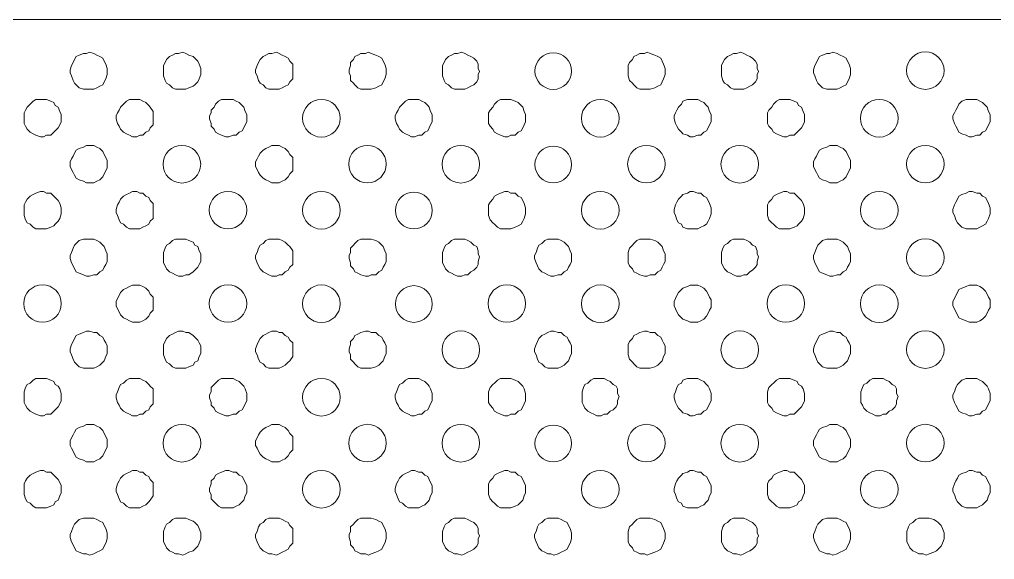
# Model space of a CAD drawing. Header units: inches. Extents: x 0.21 to 4.55, y 0.23 to 3.12.
# Drawn here: x 0.8519 to 1.1665, y 1.1862 to 1.3604 of the extents above; entities that cross this region are included whole.
import ezdxf

# ---------------------------------------------------------------- set-up
doc = ezdxf.new("R2010")
doc.units = ezdxf.units.IN
doc.header["$MEASUREMENT"] = 0
doc.layers.add('PDF_PROYECCION 2', color=7, linetype='Continuous')

msp = doc.modelspace()

# ---------------------------------------------------------------- linework, layer by layer
at = {"layer": 'PDF_PROYECCION 2', "lineweight": 5}
for points in [[(0.53115, 1.36043), (1.7406, 1.36043), (1.7406, 1.05591), (0.53115, 1.05591)], [(0.88019, 1.34367), (0.88019, 1.34463), (0.87972, 1.34607), (0.87924, 1.34702), (0.87876, 1.34798), (0.8778, 1.34846), (0.87684, 1.34894), (0.87588, 1.34942), (0.87445, 1.3499), (0.87349, 1.34942), (0.87253, 1.34942), (0.8711, 1.34894), (0.87014, 1.34846), (0.86966, 1.3475), (0.86918, 1.34655), (0.8687, 1.34559), (0.86822, 1.34415), (0.86822, 1.34319), (0.8687, 1.34224), (0.86918, 1.3408), (0.86966, 1.33984), (0.87014, 1.33936), (0.8711, 1.33841), (0.87253, 1.33793), (0.87349, 1.33793), (0.87445, 1.33793), (0.87588, 1.33793), (0.87684, 1.33841), (0.8778, 1.33888), (0.87876, 1.33936), (0.87924, 1.34032), (0.87972, 1.34128), (0.88019, 1.34271)], [(0.91036, 1.34367), (0.91036, 1.34463), (0.90988, 1.34607), (0.9094, 1.34702), (0.90844, 1.34798), (0.90796, 1.34846), (0.90653, 1.34894), (0.90557, 1.34942), (0.90461, 1.3499), (0.90318, 1.34942), (0.90222, 1.34942), (0.90126, 1.34894), (0.9003, 1.34846), (0.89935, 1.3475), (0.89887, 1.34655), (0.89839, 1.34559), (0.89839, 1.34415), (0.89839, 1.34319), (0.89839, 1.34224), (0.89887, 1.3408), (0.89935, 1.33984), (0.9003, 1.33936), (0.90126, 1.33841), (0.90222, 1.33793), (0.90318, 1.33793), (0.90461, 1.33793), (0.90557, 1.33793), (0.90653, 1.33841), (0.90796, 1.33888), (0.90844, 1.33936), (0.9094, 1.34032), (0.90988, 1.34128), (0.91036, 1.34271)], [(0.94004, 1.34367), (0.94004, 1.34463), (0.94004, 1.34607), (0.93909, 1.34702), (0.93861, 1.34798), (0.93765, 1.34846), (0.93669, 1.34894), (0.93573, 1.34942), (0.93478, 1.3499), (0.93334, 1.34942), (0.93238, 1.34942), (0.93143, 1.34894), (0.93047, 1.34846), (0.92951, 1.3475), (0.92903, 1.34655), (0.92855, 1.34559), (0.92807, 1.34415), (0.92807, 1.34319), (0.92855, 1.34224), (0.92903, 1.3408), (0.92951, 1.33984), (0.93047, 1.33936), (0.93143, 1.33841), (0.93238, 1.33793), (0.93334, 1.33793), (0.93478, 1.33793), (0.93573, 1.33793), (0.93669, 1.33841), (0.93765, 1.33888), (0.93861, 1.33936), (0.93909, 1.34032), (0.94004, 1.34128), (0.94004, 1.34271)], [(0.97021, 1.34367), (0.97021, 1.34463), (0.96973, 1.34607), (0.96925, 1.34702), (0.96877, 1.34798), (0.96781, 1.34846), (0.96686, 1.34894), (0.96542, 1.34942), (0.96446, 1.3499), (0.96351, 1.34942), (0.96207, 1.34942), (0.96111, 1.34894), (0.96015, 1.34846), (0.95967, 1.3475), (0.95872, 1.34655), (0.95872, 1.34559), (0.95824, 1.34415), (0.95824, 1.34319), (0.95872, 1.34224), (0.95872, 1.3408), (0.95967, 1.33984), (0.96015, 1.33936), (0.96111, 1.33841), (0.96207, 1.33793), (0.96351, 1.33793), (0.96446, 1.33793), (0.96542, 1.33793), (0.96686, 1.33841), (0.96781, 1.33888), (0.96877, 1.33936), (0.96925, 1.34032), (0.96973, 1.34128), (0.97021, 1.34271)], [(1.00037, 1.34367), (0.99989, 1.34463), (0.99989, 1.34607), (0.99942, 1.34702), (0.99846, 1.34798), (0.9975, 1.34846), (0.99654, 1.34894), (0.99558, 1.34942), (0.99463, 1.3499), (0.99319, 1.34942), (0.99223, 1.34942), (0.99128, 1.34894), (0.99032, 1.34846), (0.98936, 1.3475), (0.98888, 1.34655), (0.9884, 1.34559), (0.9884, 1.34415), (0.9884, 1.34319), (0.9884, 1.34224), (0.98888, 1.3408), (0.98936, 1.33984), (0.99032, 1.33936), (0.99128, 1.33841), (0.99223, 1.33793), (0.99319, 1.33793), (0.99463, 1.33793), (0.99558, 1.33793), (0.99654, 1.33841), (0.9975, 1.33888), (0.99846, 1.33936), (0.99942, 1.34032), (0.99989, 1.34128), (0.99989, 1.34271)], [(1.06022, 1.34367), (1.06022, 1.34463), (1.05974, 1.34607), (1.05927, 1.34702), (1.05879, 1.34798), (1.05783, 1.34846), (1.05687, 1.34894), (1.05543, 1.34942), (1.05448, 1.3499), (1.05352, 1.34942), (1.05208, 1.34942), (1.05113, 1.34894), (1.05017, 1.34846), (1.04969, 1.3475), (1.04873, 1.34655), (1.04825, 1.34559), (1.04825, 1.34415), (1.04825, 1.34319), (1.04825, 1.34224), (1.04873, 1.3408), (1.04969, 1.33984), (1.05017, 1.33936), (1.05113, 1.33841), (1.05208, 1.33793), (1.05352, 1.33793), (1.05448, 1.33793), (1.05543, 1.33793), (1.05687, 1.33841), (1.05783, 1.33888), (1.05879, 1.33936), (1.05927, 1.34032), (1.05974, 1.34128), (1.06022, 1.34271)], [(1.09039, 1.34367), (1.08991, 1.34463), (1.08991, 1.34607), (1.08943, 1.34702), (1.08847, 1.34798), (1.08751, 1.34846), (1.08656, 1.34894), (1.0856, 1.34942), (1.08464, 1.3499), (1.08321, 1.34942), (1.08225, 1.34942), (1.08129, 1.34894), (1.08033, 1.34846), (1.07937, 1.3475), (1.0789, 1.34655), (1.07842, 1.34559), (1.07842, 1.34415), (1.07842, 1.34319), (1.07842, 1.34224), (1.0789, 1.3408), (1.07937, 1.33984), (1.08033, 1.33936), (1.08129, 1.33841), (1.08225, 1.33793), (1.08321, 1.33793), (1.08464, 1.33793), (1.0856, 1.33793), (1.08656, 1.33841), (1.08751, 1.33888), (1.08847, 1.33936), (1.08943, 1.34032), (1.08991, 1.34128), (1.08991, 1.34271)], [(1.12007, 1.34367), (1.12007, 1.34463), (1.11959, 1.34607), (1.11912, 1.34702), (1.11864, 1.34798), (1.11768, 1.34846), (1.11672, 1.34894), (1.11576, 1.34942), (1.11433, 1.3499), (1.11337, 1.34942), (1.11241, 1.34942), (1.11098, 1.34894), (1.11002, 1.34846), (1.10954, 1.3475), (1.10906, 1.34655), (1.10858, 1.34559), (1.1081, 1.34415), (1.1081, 1.34319), (1.10858, 1.34224), (1.10906, 1.3408), (1.10954, 1.33984), (1.11002, 1.33936), (1.11098, 1.33841), (1.11241, 1.33793), (1.11337, 1.33793), (1.11433, 1.33793), (1.11576, 1.33793), (1.11672, 1.33841), (1.11768, 1.33888), (1.11864, 1.33936), (1.11912, 1.34032), (1.11959, 1.34128), (1.12007, 1.34271)], [(0.86535, 1.32883), (0.86535, 1.32979), (0.86487, 1.33074), (0.86439, 1.33218), (0.86344, 1.33266), (0.86296, 1.33362), (0.862, 1.3341), (0.86056, 1.33458), (0.85961, 1.33458), (0.85865, 1.33458), (0.85721, 1.33458), (0.85625, 1.3341), (0.8553, 1.33314), (0.85434, 1.33218), (0.85386, 1.33122), (0.85338, 1.33027), (0.85338, 1.32931), (0.85338, 1.32835), (0.85338, 1.32691), (0.85386, 1.32596), (0.85434, 1.325), (0.8553, 1.32404), (0.85625, 1.32356), (0.85721, 1.32308), (0.85865, 1.32261), (0.85961, 1.32261), (0.86056, 1.32308), (0.862, 1.32308), (0.86296, 1.32404), (0.86344, 1.32452), (0.86439, 1.32548), (0.86487, 1.32644), (0.86535, 1.32739)], [(0.89504, 1.32883), (0.89504, 1.32979), (0.89504, 1.33074), (0.89408, 1.33218), (0.8936, 1.33266), (0.89264, 1.33362), (0.89169, 1.3341), (0.89073, 1.33458), (0.88977, 1.33458), (0.88833, 1.33458), (0.88738, 1.33458), (0.88642, 1.3341), (0.88546, 1.33314), (0.8845, 1.33218), (0.88402, 1.33122), (0.88355, 1.33027), (0.88307, 1.32931), (0.88307, 1.32835), (0.88355, 1.32691), (0.88402, 1.32596), (0.8845, 1.325), (0.88546, 1.32404), (0.88642, 1.32356), (0.88738, 1.32308), (0.88833, 1.32261), (0.88977, 1.32261), (0.89073, 1.32308), (0.89169, 1.32308), (0.89264, 1.32404), (0.8936, 1.32452), (0.89408, 1.32548), (0.89504, 1.32644), (0.89504, 1.32739)], [(0.9252, 1.32883), (0.9252, 1.32979), (0.92472, 1.33074), (0.92424, 1.33218), (0.92376, 1.33266), (0.92281, 1.33362), (0.92185, 1.3341), (0.92089, 1.33458), (0.91946, 1.33458), (0.9185, 1.33458), (0.91706, 1.33458), (0.9161, 1.3341), (0.91515, 1.33314), (0.91467, 1.33218), (0.91371, 1.33122), (0.91371, 1.33027), (0.91323, 1.32931), (0.91323, 1.32835), (0.91371, 1.32691), (0.91371, 1.32596), (0.91467, 1.325), (0.91515, 1.32404), (0.9161, 1.32356), (0.91706, 1.32308), (0.9185, 1.32261), (0.91946, 1.32261), (0.92089, 1.32308), (0.92185, 1.32308), (0.92281, 1.32404), (0.92376, 1.32452), (0.92424, 1.32548), (0.92472, 1.32644), (0.9252, 1.32739)], [(0.98505, 1.32883), (0.98505, 1.32979), (0.98457, 1.33074), (0.98409, 1.33218), (0.98361, 1.33266), (0.98266, 1.33362), (0.9817, 1.3341), (0.98074, 1.33458), (0.97931, 1.33458), (0.97835, 1.33458), (0.97739, 1.33458), (0.97643, 1.3341), (0.97548, 1.33314), (0.97452, 1.33218), (0.97404, 1.33122), (0.97356, 1.33027), (0.97308, 1.32931), (0.97308, 1.32835), (0.97356, 1.32691), (0.97404, 1.32596), (0.97452, 1.325), (0.97548, 1.32404), (0.97643, 1.32356), (0.97739, 1.32308), (0.97835, 1.32261), (0.97931, 1.32261), (0.98074, 1.32308), (0.9817, 1.32308), (0.98266, 1.32404), (0.98361, 1.32452), (0.98409, 1.32548), (0.98457, 1.32644), (0.98505, 1.32739)], [(1.01522, 1.32883), (1.01522, 1.32979), (1.01474, 1.33074), (1.01426, 1.33218), (1.01378, 1.33266), (1.01282, 1.33362), (1.01186, 1.3341), (1.01043, 1.33458), (1.00947, 1.33458), (1.00851, 1.33458), (1.00708, 1.33458), (1.00612, 1.3341), (1.00516, 1.33314), (1.00468, 1.33218), (1.00372, 1.33122), (1.00325, 1.33027), (1.00325, 1.32931), (1.00325, 1.32835), (1.00325, 1.32691), (1.00372, 1.32596), (1.00468, 1.325), (1.00516, 1.32404), (1.00612, 1.32356), (1.00708, 1.32308), (1.00851, 1.32261), (1.00947, 1.32261), (1.01043, 1.32308), (1.01186, 1.32308), (1.01282, 1.32404), (1.01378, 1.32452), (1.01426, 1.32548), (1.01474, 1.32644), (1.01522, 1.32739)], [(1.07507, 1.32883), (1.07507, 1.32979), (1.07459, 1.33074), (1.07411, 1.33218), (1.07363, 1.33266), (1.07267, 1.33362), (1.07171, 1.3341), (1.07076, 1.33458), (1.06932, 1.33458), (1.06836, 1.33458), (1.0674, 1.33458), (1.06597, 1.3341), (1.06549, 1.33314), (1.06453, 1.33218), (1.06405, 1.33122), (1.06357, 1.33027), (1.0631, 1.32931), (1.0631, 1.32835), (1.06357, 1.32691), (1.06405, 1.32596), (1.06453, 1.325), (1.06549, 1.32404), (1.06597, 1.32356), (1.0674, 1.32308), (1.06836, 1.32261), (1.06932, 1.32261), (1.07076, 1.32308), (1.07171, 1.32308), (1.07267, 1.32404), (1.07363, 1.32452), (1.07411, 1.32548), (1.07459, 1.32644), (1.07507, 1.32739)], [(1.10523, 1.32883), (1.10523, 1.32979), (1.10475, 1.33074), (1.10427, 1.33218), (1.10331, 1.33266), (1.10284, 1.33362), (1.10188, 1.3341), (1.10044, 1.33458), (1.09948, 1.33458), (1.09853, 1.33458), (1.09709, 1.33458), (1.09613, 1.3341), (1.09518, 1.33314), (1.0947, 1.33218), (1.09374, 1.33122), (1.09326, 1.33027), (1.09326, 1.32931), (1.09326, 1.32835), (1.09326, 1.32691), (1.09374, 1.32596), (1.0947, 1.325), (1.09518, 1.32404), (1.09613, 1.32356), (1.09709, 1.32308), (1.09853, 1.32261), (1.09948, 1.32261), (1.10044, 1.32308), (1.10188, 1.32308), (1.10284, 1.32404), (1.10331, 1.32452), (1.10427, 1.32548), (1.10475, 1.32644), (1.10523, 1.32739)], [(1.16508, 1.32883), (1.16508, 1.32979), (1.1646, 1.33074), (1.16412, 1.33218), (1.16364, 1.33266), (1.16269, 1.33362), (1.16173, 1.3341), (1.16077, 1.33458), (1.15933, 1.33458), (1.15838, 1.33458), (1.15742, 1.33458), (1.15598, 1.3341), (1.15503, 1.33314), (1.15455, 1.33218), (1.15407, 1.33122), (1.15359, 1.33027), (1.15311, 1.32931), (1.15311, 1.32835), (1.15359, 1.32691), (1.15407, 1.32596), (1.15455, 1.325), (1.15503, 1.32404), (1.15598, 1.32356), (1.15742, 1.32308), (1.15838, 1.32261), (1.15933, 1.32261), (1.16077, 1.32308), (1.16173, 1.32308), (1.16269, 1.32404), (1.16364, 1.32452), (1.16412, 1.32548), (1.1646, 1.32644), (1.16508, 1.32739)], [(0.88019, 1.31351), (0.88019, 1.31494), (0.87972, 1.3159), (0.87924, 1.31686), (0.87876, 1.31782), (0.8778, 1.31877), (0.87684, 1.31925), (0.87588, 1.31973), (0.87445, 1.31973), (0.87349, 1.31973), (0.87253, 1.31925), (0.8711, 1.31877), (0.87014, 1.3183), (0.86966, 1.31734), (0.86918, 1.31638), (0.8687, 1.31542), (0.86822, 1.31447), (0.86822, 1.31303), (0.8687, 1.31207), (0.86918, 1.31111), (0.86966, 1.31016), (0.87014, 1.3092), (0.8711, 1.30872), (0.87253, 1.30824), (0.87349, 1.30776), (0.87445, 1.30776), (0.87588, 1.30776), (0.87684, 1.30824), (0.8778, 1.30872), (0.87876, 1.30968), (0.87924, 1.31064), (0.87972, 1.31159), (0.88019, 1.31255)], [(0.94004, 1.31351), (0.94004, 1.31494), (0.94004, 1.3159), (0.93909, 1.31686), (0.93861, 1.31782), (0.93765, 1.31877), (0.93669, 1.31925), (0.93573, 1.31973), (0.93478, 1.31973), (0.93334, 1.31973), (0.93238, 1.31925), (0.93143, 1.31877), (0.93047, 1.3183), (0.92951, 1.31734), (0.92903, 1.31638), (0.92855, 1.31542), (0.92807, 1.31447), (0.92807, 1.31303), (0.92855, 1.31207), (0.92903, 1.31111), (0.92951, 1.31016), (0.93047, 1.3092), (0.93143, 1.30872), (0.93238, 1.30824), (0.93334, 1.30776), (0.93478, 1.30776), (0.93573, 1.30776), (0.93669, 1.30824), (0.93765, 1.30872), (0.93861, 1.30968), (0.93909, 1.31064), (0.94004, 1.31159), (0.94004, 1.31255)], [(1.12007, 1.31351), (1.12007, 1.31494), (1.11959, 1.3159), (1.11912, 1.31686), (1.11864, 1.31782), (1.11768, 1.31877), (1.11672, 1.31925), (1.11576, 1.31973), (1.11433, 1.31973), (1.11337, 1.31973), (1.11241, 1.31925), (1.11098, 1.31877), (1.11002, 1.3183), (1.10954, 1.31734), (1.10906, 1.31638), (1.10858, 1.31542), (1.1081, 1.31447), (1.1081, 1.31303), (1.10858, 1.31207), (1.10906, 1.31111), (1.10954, 1.31016), (1.11002, 1.3092), (1.11098, 1.30872), (1.11241, 1.30824), (1.11337, 1.30776), (1.11433, 1.30776), (1.11576, 1.30776), (1.11672, 1.30824), (1.11768, 1.30872), (1.11864, 1.30968), (1.11912, 1.31064), (1.11959, 1.31159), (1.12007, 1.31255)], [(0.86535, 1.29867), (0.86535, 1.29962), (0.86487, 1.30106), (0.86439, 1.30202), (0.86344, 1.30297), (0.86296, 1.30345), (0.862, 1.30441), (0.86056, 1.30441), (0.85961, 1.30489), (0.85865, 1.30489), (0.85721, 1.30441), (0.85625, 1.30393), (0.8553, 1.30345), (0.85434, 1.3025), (0.85386, 1.30154), (0.85338, 1.30058), (0.85338, 1.29914), (0.85338, 1.29819), (0.85338, 1.29723), (0.85386, 1.29579), (0.85434, 1.29483), (0.8553, 1.29436), (0.85625, 1.2934), (0.85721, 1.29292), (0.85865, 1.29292), (0.85961, 1.29292), (0.86056, 1.29292), (0.862, 1.2934), (0.86296, 1.29388), (0.86344, 1.29436), (0.86439, 1.29531), (0.86487, 1.29627), (0.86535, 1.29771)], [(0.89504, 1.29867), (0.89504, 1.29962), (0.89504, 1.30106), (0.89408, 1.30202), (0.8936, 1.30297), (0.89264, 1.30345), (0.89169, 1.30441), (0.89073, 1.30441), (0.88977, 1.30489), (0.88833, 1.30489), (0.88738, 1.30441), (0.88642, 1.30393), (0.88546, 1.30345), (0.8845, 1.3025), (0.88402, 1.30154), (0.88355, 1.30058), (0.88307, 1.29914), (0.88307, 1.29819), (0.88355, 1.29723), (0.88402, 1.29579), (0.8845, 1.29483), (0.88546, 1.29436), (0.88642, 1.2934), (0.88738, 1.29292), (0.88833, 1.29292), (0.88977, 1.29292), (0.89073, 1.29292), (0.89169, 1.2934), (0.89264, 1.29388), (0.8936, 1.29436), (0.89408, 1.29531), (0.89504, 1.29627), (0.89504, 1.29771)], [(1.01522, 1.29867), (1.01522, 1.29962), (1.01474, 1.30106), (1.01426, 1.30202), (1.01378, 1.30297), (1.01282, 1.30345), (1.01186, 1.30441), (1.01043, 1.30441), (1.00947, 1.30489), (1.00851, 1.30489), (1.00708, 1.30441), (1.00612, 1.30393), (1.00516, 1.30345), (1.00468, 1.3025), (1.00372, 1.30154), (1.00325, 1.30058), (1.00325, 1.29914), (1.00325, 1.29819), (1.00325, 1.29723), (1.00372, 1.29579), (1.00468, 1.29483), (1.00516, 1.29436), (1.00612, 1.2934), (1.00708, 1.29292), (1.00851, 1.29292), (1.00947, 1.29292), (1.01043, 1.29292), (1.01186, 1.2934), (1.01282, 1.29388), (1.01378, 1.29436), (1.01426, 1.29531), (1.01474, 1.29627), (1.01522, 1.29771)], [(1.07507, 1.29867), (1.07507, 1.29962), (1.07459, 1.30106), (1.07411, 1.30202), (1.07363, 1.30297), (1.07267, 1.30345), (1.07171, 1.30441), (1.07076, 1.30441), (1.06932, 1.30489), (1.06836, 1.30489), (1.0674, 1.30441), (1.06597, 1.30393), (1.06549, 1.30345), (1.06453, 1.3025), (1.06405, 1.30154), (1.06357, 1.30058), (1.0631, 1.29914), (1.0631, 1.29819), (1.06357, 1.29723), (1.06405, 1.29579), (1.06453, 1.29483), (1.06549, 1.29436), (1.06597, 1.2934), (1.0674, 1.29292), (1.06836, 1.29292), (1.06932, 1.29292), (1.07076, 1.29292), (1.07171, 1.2934), (1.07267, 1.29388), (1.07363, 1.29436), (1.07411, 1.29531), (1.07459, 1.29627), (1.07507, 1.29771)], [(1.10523, 1.29867), (1.10523, 1.29962), (1.10475, 1.30106), (1.10427, 1.30202), (1.10331, 1.30297), (1.10284, 1.30345), (1.10188, 1.30441), (1.10044, 1.30441), (1.09948, 1.30489), (1.09853, 1.30489), (1.09709, 1.30441), (1.09613, 1.30393), (1.09518, 1.30345), (1.0947, 1.3025), (1.09374, 1.30154), (1.09326, 1.30058), (1.09326, 1.29914), (1.09326, 1.29819), (1.09326, 1.29723), (1.09374, 1.29579), (1.0947, 1.29483), (1.09518, 1.29436), (1.09613, 1.2934), (1.09709, 1.29292), (1.09853, 1.29292), (1.09948, 1.29292), (1.10044, 1.29292), (1.10188, 1.2934), (1.10284, 1.29388), (1.10331, 1.29436), (1.10427, 1.29531), (1.10475, 1.29627), (1.10523, 1.29771)], [(1.16508, 1.29867), (1.16508, 1.29962), (1.1646, 1.30106), (1.16412, 1.30202), (1.16364, 1.30297), (1.16269, 1.30345), (1.16173, 1.30441), (1.16077, 1.30441), (1.15933, 1.30489), (1.15838, 1.30489), (1.15742, 1.30441), (1.15598, 1.30393), (1.15503, 1.30345), (1.15455, 1.3025), (1.15407, 1.30154), (1.15359, 1.30058), (1.15311, 1.29914), (1.15311, 1.29819), (1.15359, 1.29723), (1.15407, 1.29579), (1.15455, 1.29483), (1.15503, 1.29436), (1.15598, 1.2934), (1.15742, 1.29292), (1.15838, 1.29292), (1.15933, 1.29292), (1.16077, 1.29292), (1.16173, 1.2934), (1.16269, 1.29388), (1.16364, 1.29436), (1.16412, 1.29531), (1.1646, 1.29627), (1.16508, 1.29771)], [(0.88019, 1.28382), (0.88019, 1.28478), (0.87972, 1.28574), (0.87924, 1.28717), (0.87876, 1.28765), (0.8778, 1.28861), (0.87684, 1.28909), (0.87588, 1.28957), (0.87445, 1.28957), (0.87349, 1.28957), (0.87253, 1.28957), (0.8711, 1.28909), (0.87014, 1.28813), (0.86966, 1.28765), (0.86918, 1.2867), (0.8687, 1.28526), (0.86822, 1.2843), (0.86822, 1.28334), (0.8687, 1.28191), (0.86918, 1.28095), (0.86966, 1.27999), (0.87014, 1.27903), (0.8711, 1.27856), (0.87253, 1.27808), (0.87349, 1.2776), (0.87445, 1.2776), (0.87588, 1.27808), (0.87684, 1.27808), (0.8778, 1.27903), (0.87876, 1.27951), (0.87924, 1.28047), (0.87972, 1.28143), (0.88019, 1.28239)], [(0.91036, 1.28382), (0.91036, 1.28478), (0.90988, 1.28574), (0.9094, 1.28717), (0.90844, 1.28765), (0.90796, 1.28861), (0.90653, 1.28909), (0.90557, 1.28957), (0.90461, 1.28957), (0.90318, 1.28957), (0.90222, 1.28957), (0.90126, 1.28909), (0.9003, 1.28813), (0.89935, 1.28765), (0.89887, 1.2867), (0.89839, 1.28526), (0.89839, 1.2843), (0.89839, 1.28334), (0.89839, 1.28191), (0.89887, 1.28095), (0.89935, 1.27999), (0.9003, 1.27903), (0.90126, 1.27856), (0.90222, 1.27808), (0.90318, 1.2776), (0.90461, 1.2776), (0.90557, 1.27808), (0.90653, 1.27808), (0.90796, 1.27903), (0.90844, 1.27951), (0.9094, 1.28047), (0.90988, 1.28143), (0.91036, 1.28239)], [(0.94004, 1.28382), (0.94004, 1.28478), (0.94004, 1.28574), (0.93909, 1.28717), (0.93861, 1.28765), (0.93765, 1.28861), (0.93669, 1.28909), (0.93573, 1.28957), (0.93478, 1.28957), (0.93334, 1.28957), (0.93238, 1.28957), (0.93143, 1.28909), (0.93047, 1.28813), (0.92951, 1.28765), (0.92903, 1.2867), (0.92855, 1.28526), (0.92807, 1.2843), (0.92807, 1.28334), (0.92855, 1.28191), (0.92903, 1.28095), (0.92951, 1.27999), (0.93047, 1.27903), (0.93143, 1.27856), (0.93238, 1.27808), (0.93334, 1.2776), (0.93478, 1.2776), (0.93573, 1.27808), (0.93669, 1.27808), (0.93765, 1.27903), (0.93861, 1.27951), (0.93909, 1.28047), (0.94004, 1.28143), (0.94004, 1.28239)], [(0.97021, 1.28382), (0.97021, 1.28478), (0.96973, 1.28574), (0.96925, 1.28717), (0.96877, 1.28765), (0.96781, 1.28861), (0.96686, 1.28909), (0.96542, 1.28957), (0.96446, 1.28957), (0.96351, 1.28957), (0.96207, 1.28957), (0.96111, 1.28909), (0.96015, 1.28813), (0.95967, 1.28765), (0.95872, 1.2867), (0.95872, 1.28526), (0.95824, 1.2843), (0.95824, 1.28334), (0.95872, 1.28191), (0.95872, 1.28095), (0.95967, 1.27999), (0.96015, 1.27903), (0.96111, 1.27856), (0.96207, 1.27808), (0.96351, 1.2776), (0.96446, 1.2776), (0.96542, 1.27808), (0.96686, 1.27808), (0.96781, 1.27903), (0.96877, 1.27951), (0.96925, 1.28047), (0.96973, 1.28143), (0.97021, 1.28239)], [(1.00037, 1.28382), (0.99989, 1.28478), (0.99989, 1.28574), (0.99942, 1.28717), (0.99846, 1.28765), (0.9975, 1.28861), (0.99654, 1.28909), (0.99558, 1.28957), (0.99463, 1.28957), (0.99319, 1.28957), (0.99223, 1.28957), (0.99128, 1.28909), (0.99032, 1.28813), (0.98936, 1.28765), (0.98888, 1.2867), (0.9884, 1.28526), (0.9884, 1.2843), (0.9884, 1.28334), (0.9884, 1.28191), (0.98888, 1.28095), (0.98936, 1.27999), (0.99032, 1.27903), (0.99128, 1.27856), (0.99223, 1.27808), (0.99319, 1.2776), (0.99463, 1.2776), (0.99558, 1.27808), (0.99654, 1.27808), (0.9975, 1.27903), (0.99846, 1.27951), (0.99942, 1.28047), (0.99989, 1.28143), (0.99989, 1.28239)], [(1.03006, 1.28382), (1.03006, 1.28478), (1.02958, 1.28574), (1.0291, 1.28717), (1.02862, 1.28765), (1.02766, 1.28861), (1.02671, 1.28909), (1.02575, 1.28957), (1.02431, 1.28957), (1.02336, 1.28957), (1.0224, 1.28957), (1.02144, 1.28909), (1.02048, 1.28813), (1.01952, 1.28765), (1.01905, 1.2867), (1.01857, 1.28526), (1.01809, 1.2843), (1.01809, 1.28334), (1.01857, 1.28191), (1.01905, 1.28095), (1.01952, 1.27999), (1.02048, 1.27903), (1.02144, 1.27856), (1.0224, 1.27808), (1.02336, 1.2776), (1.02431, 1.2776), (1.02575, 1.27808), (1.02671, 1.27808), (1.02766, 1.27903), (1.02862, 1.27951), (1.0291, 1.28047), (1.02958, 1.28143), (1.03006, 1.28239)], [(1.06022, 1.28382), (1.06022, 1.28478), (1.05974, 1.28574), (1.05927, 1.28717), (1.05879, 1.28765), (1.05783, 1.28861), (1.05687, 1.28909), (1.05543, 1.28957), (1.05448, 1.28957), (1.05352, 1.28957), (1.05208, 1.28957), (1.05113, 1.28909), (1.05017, 1.28813), (1.04969, 1.28765), (1.04873, 1.2867), (1.04825, 1.28526), (1.04825, 1.2843), (1.04825, 1.28334), (1.04825, 1.28191), (1.04873, 1.28095), (1.04969, 1.27999), (1.05017, 1.27903), (1.05113, 1.27856), (1.05208, 1.27808), (1.05352, 1.2776), (1.05448, 1.2776), (1.05543, 1.27808), (1.05687, 1.27808), (1.05783, 1.27903), (1.05879, 1.27951), (1.05927, 1.28047), (1.05974, 1.28143), (1.06022, 1.28239)], [(1.09039, 1.28382), (1.08991, 1.28478), (1.08991, 1.28574), (1.08943, 1.28717), (1.08847, 1.28765), (1.08751, 1.28861), (1.08656, 1.28909), (1.0856, 1.28957), (1.08464, 1.28957), (1.08321, 1.28957), (1.08225, 1.28957), (1.08129, 1.28909), (1.08033, 1.28813), (1.07937, 1.28765), (1.0789, 1.2867), (1.07842, 1.28526), (1.07842, 1.2843), (1.07842, 1.28334), (1.07842, 1.28191), (1.0789, 1.28095), (1.07937, 1.27999), (1.08033, 1.27903), (1.08129, 1.27856), (1.08225, 1.27808), (1.08321, 1.2776), (1.08464, 1.2776), (1.0856, 1.27808), (1.08656, 1.27808), (1.08751, 1.27903), (1.08847, 1.27951), (1.08943, 1.28047), (1.08991, 1.28143), (1.08991, 1.28239)], [(1.12007, 1.28382), (1.12007, 1.28478), (1.11959, 1.28574), (1.11912, 1.28717), (1.11864, 1.28765), (1.11768, 1.28861), (1.11672, 1.28909), (1.11576, 1.28957), (1.11433, 1.28957), (1.11337, 1.28957), (1.11241, 1.28957), (1.11098, 1.28909), (1.11002, 1.28813), (1.10954, 1.28765), (1.10906, 1.2867), (1.10858, 1.28526), (1.1081, 1.2843), (1.1081, 1.28334), (1.10858, 1.28191), (1.10906, 1.28095), (1.10954, 1.27999), (1.11002, 1.27903), (1.11098, 1.27856), (1.11241, 1.27808), (1.11337, 1.2776), (1.11433, 1.2776), (1.11576, 1.27808), (1.11672, 1.27808), (1.11768, 1.27903), (1.11864, 1.27951), (1.11912, 1.28047), (1.11959, 1.28143), (1.12007, 1.28239)], [(0.89504, 1.2685), (0.89504, 1.26994), (0.89504, 1.27089), (0.89408, 1.27185), (0.8936, 1.27281), (0.89264, 1.27377), (0.89169, 1.27425), (0.89073, 1.27473), (0.88977, 1.27473), (0.88833, 1.27473), (0.88738, 1.27425), (0.88642, 1.27377), (0.88546, 1.27329), (0.8845, 1.27233), (0.88402, 1.27137), (0.88355, 1.27042), (0.88307, 1.26946), (0.88307, 1.26802), (0.88355, 1.26706), (0.88402, 1.26611), (0.8845, 1.26515), (0.88546, 1.26419), (0.88642, 1.26371), (0.88738, 1.26323), (0.88833, 1.26276), (0.88977, 1.26276), (0.89073, 1.26276), (0.89169, 1.26323), (0.89264, 1.26371), (0.8936, 1.26467), (0.89408, 1.26563), (0.89504, 1.26659), (0.89504, 1.26754)], [(1.07507, 1.2685), (1.07507, 1.26994), (1.07459, 1.27089), (1.07411, 1.27185), (1.07363, 1.27281), (1.07267, 1.27377), (1.07171, 1.27425), (1.07076, 1.27473), (1.06932, 1.27473), (1.06836, 1.27473), (1.0674, 1.27425), (1.06597, 1.27377), (1.06549, 1.27329), (1.06453, 1.27233), (1.06405, 1.27137), (1.06357, 1.27042), (1.0631, 1.26946), (1.0631, 1.26802), (1.06357, 1.26706), (1.06405, 1.26611), (1.06453, 1.26515), (1.06549, 1.26419), (1.06597, 1.26371), (1.0674, 1.26323), (1.06836, 1.26276), (1.06932, 1.26276), (1.07076, 1.26276), (1.07171, 1.26323), (1.07267, 1.26371), (1.07363, 1.26467), (1.07411, 1.26563), (1.07459, 1.26659), (1.07507, 1.26754)], [(1.16508, 1.2685), (1.16508, 1.26994), (1.1646, 1.27089), (1.16412, 1.27185), (1.16364, 1.27281), (1.16269, 1.27377), (1.16173, 1.27425), (1.16077, 1.27473), (1.15933, 1.27473), (1.15838, 1.27473), (1.15742, 1.27425), (1.15598, 1.27377), (1.15503, 1.27329), (1.15455, 1.27233), (1.15407, 1.27137), (1.15359, 1.27042), (1.15311, 1.26946), (1.15311, 1.26802), (1.15359, 1.26706), (1.15407, 1.26611), (1.15455, 1.26515), (1.15503, 1.26419), (1.15598, 1.26371), (1.15742, 1.26323), (1.15838, 1.26276), (1.15933, 1.26276), (1.16077, 1.26276), (1.16173, 1.26323), (1.16269, 1.26371), (1.16364, 1.26467), (1.16412, 1.26563), (1.1646, 1.26659), (1.16508, 1.26754)], [(0.88019, 1.25366), (0.88019, 1.25509), (0.87972, 1.25605), (0.87924, 1.25701), (0.87876, 1.25797), (0.8778, 1.25845), (0.87684, 1.2594), (0.87588, 1.2594), (0.87445, 1.25988), (0.87349, 1.25988), (0.87253, 1.2594), (0.8711, 1.25892), (0.87014, 1.25845), (0.86966, 1.25749), (0.86918, 1.25653), (0.8687, 1.25557), (0.86822, 1.25414), (0.86822, 1.25318), (0.8687, 1.25222), (0.86918, 1.25079), (0.86966, 1.24983), (0.87014, 1.24935), (0.8711, 1.24839), (0.87253, 1.24791), (0.87349, 1.24791), (0.87445, 1.24791), (0.87588, 1.24791), (0.87684, 1.24839), (0.8778, 1.24887), (0.87876, 1.24983), (0.87924, 1.25031), (0.87972, 1.25174), (0.88019, 1.2527)], [(0.91036, 1.25366), (0.91036, 1.25509), (0.90988, 1.25605), (0.9094, 1.25701), (0.90844, 1.25797), (0.90796, 1.25845), (0.90653, 1.2594), (0.90557, 1.2594), (0.90461, 1.25988), (0.90318, 1.25988), (0.90222, 1.2594), (0.90126, 1.25892), (0.9003, 1.25845), (0.89935, 1.25749), (0.89887, 1.25653), (0.89839, 1.25557), (0.89839, 1.25414), (0.89839, 1.25318), (0.89839, 1.25222), (0.89887, 1.25079), (0.89935, 1.24983), (0.9003, 1.24935), (0.90126, 1.24839), (0.90222, 1.24791), (0.90318, 1.24791), (0.90461, 1.24791), (0.90557, 1.24791), (0.90653, 1.24839), (0.90796, 1.24887), (0.90844, 1.24983), (0.9094, 1.25031), (0.90988, 1.25174), (0.91036, 1.2527)], [(0.94004, 1.25366), (0.94004, 1.25509), (0.94004, 1.25605), (0.93909, 1.25701), (0.93861, 1.25797), (0.93765, 1.25845), (0.93669, 1.2594), (0.93573, 1.2594), (0.93478, 1.25988), (0.93334, 1.25988), (0.93238, 1.2594), (0.93143, 1.25892), (0.93047, 1.25845), (0.92951, 1.25749), (0.92903, 1.25653), (0.92855, 1.25557), (0.92807, 1.25414), (0.92807, 1.25318), (0.92855, 1.25222), (0.92903, 1.25079), (0.92951, 1.24983), (0.93047, 1.24935), (0.93143, 1.24839), (0.93238, 1.24791), (0.93334, 1.24791), (0.93478, 1.24791), (0.93573, 1.24791), (0.93669, 1.24839), (0.93765, 1.24887), (0.93861, 1.24983), (0.93909, 1.25031), (0.94004, 1.25174), (0.94004, 1.2527)], [(0.97021, 1.25366), (0.97021, 1.25509), (0.96973, 1.25605), (0.96925, 1.25701), (0.96877, 1.25797), (0.96781, 1.25845), (0.96686, 1.2594), (0.96542, 1.2594), (0.96446, 1.25988), (0.96351, 1.25988), (0.96207, 1.2594), (0.96111, 1.25892), (0.96015, 1.25845), (0.95967, 1.25749), (0.95872, 1.25653), (0.95872, 1.25557), (0.95824, 1.25414), (0.95824, 1.25318), (0.95872, 1.25222), (0.95872, 1.25079), (0.95967, 1.24983), (0.96015, 1.24935), (0.96111, 1.24839), (0.96207, 1.24791), (0.96351, 1.24791), (0.96446, 1.24791), (0.96542, 1.24791), (0.96686, 1.24839), (0.96781, 1.24887), (0.96877, 1.24983), (0.96925, 1.25031), (0.96973, 1.25174), (0.97021, 1.2527)], [(1.03006, 1.25366), (1.03006, 1.25509), (1.02958, 1.25605), (1.0291, 1.25701), (1.02862, 1.25797), (1.02766, 1.25845), (1.02671, 1.2594), (1.02575, 1.2594), (1.02431, 1.25988), (1.02336, 1.25988), (1.0224, 1.2594), (1.02144, 1.25892), (1.02048, 1.25845), (1.01952, 1.25749), (1.01905, 1.25653), (1.01857, 1.25557), (1.01809, 1.25414), (1.01809, 1.25318), (1.01857, 1.25222), (1.01905, 1.25079), (1.01952, 1.24983), (1.02048, 1.24935), (1.02144, 1.24839), (1.0224, 1.24791), (1.02336, 1.24791), (1.02431, 1.24791), (1.02575, 1.24791), (1.02671, 1.24839), (1.02766, 1.24887), (1.02862, 1.24983), (1.0291, 1.25031), (1.02958, 1.25174), (1.03006, 1.2527)], [(1.06022, 1.25366), (1.06022, 1.25509), (1.05974, 1.25605), (1.05927, 1.25701), (1.05879, 1.25797), (1.05783, 1.25845), (1.05687, 1.2594), (1.05543, 1.2594), (1.05448, 1.25988), (1.05352, 1.25988), (1.05208, 1.2594), (1.05113, 1.25892), (1.05017, 1.25845), (1.04969, 1.25749), (1.04873, 1.25653), (1.04825, 1.25557), (1.04825, 1.25414), (1.04825, 1.25318), (1.04825, 1.25222), (1.04873, 1.25079), (1.04969, 1.24983), (1.05017, 1.24935), (1.05113, 1.24839), (1.05208, 1.24791), (1.05352, 1.24791), (1.05448, 1.24791), (1.05543, 1.24791), (1.05687, 1.24839), (1.05783, 1.24887), (1.05879, 1.24983), (1.05927, 1.25031), (1.05974, 1.25174), (1.06022, 1.2527)], [(1.12007, 1.25366), (1.12007, 1.25509), (1.11959, 1.25605), (1.11912, 1.25701), (1.11864, 1.25797), (1.11768, 1.25845), (1.11672, 1.2594), (1.11576, 1.2594), (1.11433, 1.25988), (1.11337, 1.25988), (1.11241, 1.2594), (1.11098, 1.25892), (1.11002, 1.25845), (1.10954, 1.25749), (1.10906, 1.25653), (1.10858, 1.25557), (1.1081, 1.25414), (1.1081, 1.25318), (1.10858, 1.25222), (1.10906, 1.25079), (1.10954, 1.24983), (1.11002, 1.24935), (1.11098, 1.24839), (1.11241, 1.24791), (1.11337, 1.24791), (1.11433, 1.24791), (1.11576, 1.24791), (1.11672, 1.24839), (1.11768, 1.24887), (1.11864, 1.24983), (1.11912, 1.25031), (1.11959, 1.25174), (1.12007, 1.2527)], [(0.86535, 1.23882), (0.86535, 1.23977), (0.86487, 1.24121), (0.86439, 1.24217), (0.86344, 1.24265), (0.86296, 1.2436), (0.862, 1.24408), (0.86056, 1.24456), (0.85961, 1.24456), (0.85865, 1.24456), (0.85721, 1.24456), (0.85625, 1.24408), (0.8553, 1.24312), (0.85434, 1.24265), (0.85386, 1.24169), (0.85338, 1.24025), (0.85338, 1.23929), (0.85338, 1.23834), (0.85338, 1.2369), (0.85386, 1.23594), (0.85434, 1.23498), (0.8553, 1.23403), (0.85625, 1.23355), (0.85721, 1.23307), (0.85865, 1.23259), (0.85961, 1.23259), (0.86056, 1.23307), (0.862, 1.23307), (0.86296, 1.23403), (0.86344, 1.23451), (0.86439, 1.23546), (0.86487, 1.23642), (0.86535, 1.23738)], [(0.89504, 1.23882), (0.89504, 1.23977), (0.89504, 1.24121), (0.89408, 1.24217), (0.8936, 1.24265), (0.89264, 1.2436), (0.89169, 1.24408), (0.89073, 1.24456), (0.88977, 1.24456), (0.88833, 1.24456), (0.88738, 1.24456), (0.88642, 1.24408), (0.88546, 1.24312), (0.8845, 1.24265), (0.88402, 1.24169), (0.88355, 1.24025), (0.88307, 1.23929), (0.88307, 1.23834), (0.88355, 1.2369), (0.88402, 1.23594), (0.8845, 1.23498), (0.88546, 1.23403), (0.88642, 1.23355), (0.88738, 1.23307), (0.88833, 1.23259), (0.88977, 1.23259), (0.89073, 1.23307), (0.89169, 1.23307), (0.89264, 1.23403), (0.8936, 1.23451), (0.89408, 1.23546), (0.89504, 1.23642), (0.89504, 1.23738)], [(0.9252, 1.23882), (0.9252, 1.23977), (0.92472, 1.24121), (0.92424, 1.24217), (0.92376, 1.24265), (0.92281, 1.2436), (0.92185, 1.24408), (0.92089, 1.24456), (0.91946, 1.24456), (0.9185, 1.24456), (0.91706, 1.24456), (0.9161, 1.24408), (0.91515, 1.24312), (0.91467, 1.24265), (0.91371, 1.24169), (0.91371, 1.24025), (0.91323, 1.23929), (0.91323, 1.23834), (0.91371, 1.2369), (0.91371, 1.23594), (0.91467, 1.23498), (0.91515, 1.23403), (0.9161, 1.23355), (0.91706, 1.23307), (0.9185, 1.23259), (0.91946, 1.23259), (0.92089, 1.23307), (0.92185, 1.23307), (0.92281, 1.23403), (0.92376, 1.23451), (0.92424, 1.23546), (0.92472, 1.23642), (0.9252, 1.23738)], [(0.98505, 1.23882), (0.98505, 1.23977), (0.98457, 1.24121), (0.98409, 1.24217), (0.98361, 1.24265), (0.98266, 1.2436), (0.9817, 1.24408), (0.98074, 1.24456), (0.97931, 1.24456), (0.97835, 1.24456), (0.97739, 1.24456), (0.97643, 1.24408), (0.97548, 1.24312), (0.97452, 1.24265), (0.97404, 1.24169), (0.97356, 1.24025), (0.97308, 1.23929), (0.97308, 1.23834), (0.97356, 1.2369), (0.97404, 1.23594), (0.97452, 1.23498), (0.97548, 1.23403), (0.97643, 1.23355), (0.97739, 1.23307), (0.97835, 1.23259), (0.97931, 1.23259), (0.98074, 1.23307), (0.9817, 1.23307), (0.98266, 1.23403), (0.98361, 1.23451), (0.98409, 1.23546), (0.98457, 1.23642), (0.98505, 1.23738)], [(1.01522, 1.23882), (1.01522, 1.23977), (1.01474, 1.24121), (1.01426, 1.24217), (1.01378, 1.24265), (1.01282, 1.2436), (1.01186, 1.24408), (1.01043, 1.24456), (1.00947, 1.24456), (1.00851, 1.24456), (1.00708, 1.24456), (1.00612, 1.24408), (1.00516, 1.24312), (1.00468, 1.24265), (1.00372, 1.24169), (1.00325, 1.24025), (1.00325, 1.23929), (1.00325, 1.23834), (1.00325, 1.2369), (1.00372, 1.23594), (1.00468, 1.23498), (1.00516, 1.23403), (1.00612, 1.23355), (1.00708, 1.23307), (1.00851, 1.23259), (1.00947, 1.23259), (1.01043, 1.23307), (1.01186, 1.23307), (1.01282, 1.23403), (1.01378, 1.23451), (1.01426, 1.23546), (1.01474, 1.23642), (1.01522, 1.23738)], [(1.04538, 1.23882), (1.0449, 1.23977), (1.0449, 1.24121), (1.04442, 1.24217), (1.04346, 1.24265), (1.04251, 1.2436), (1.04155, 1.24408), (1.04059, 1.24456), (1.03963, 1.24456), (1.0382, 1.24456), (1.03724, 1.24456), (1.03628, 1.24408), (1.03533, 1.24312), (1.03437, 1.24265), (1.03389, 1.24169), (1.03341, 1.24025), (1.03341, 1.23929), (1.03341, 1.23834), (1.03341, 1.2369), (1.03389, 1.23594), (1.03437, 1.23498), (1.03533, 1.23403), (1.03628, 1.23355), (1.03724, 1.23307), (1.0382, 1.23259), (1.03963, 1.23259), (1.04059, 1.23307), (1.04155, 1.23307), (1.04251, 1.23403), (1.04346, 1.23451), (1.04442, 1.23546), (1.0449, 1.23642), (1.0449, 1.23738)], [(1.07507, 1.23882), (1.07507, 1.23977), (1.07459, 1.24121), (1.07411, 1.24217), (1.07363, 1.24265), (1.07267, 1.2436), (1.07171, 1.24408), (1.07076, 1.24456), (1.06932, 1.24456), (1.06836, 1.24456), (1.0674, 1.24456), (1.06597, 1.24408), (1.06549, 1.24312), (1.06453, 1.24265), (1.06405, 1.24169), (1.06357, 1.24025), (1.0631, 1.23929), (1.0631, 1.23834), (1.06357, 1.2369), (1.06405, 1.23594), (1.06453, 1.23498), (1.06549, 1.23403), (1.06597, 1.23355), (1.0674, 1.23307), (1.06836, 1.23259), (1.06932, 1.23259), (1.07076, 1.23307), (1.07171, 1.23307), (1.07267, 1.23403), (1.07363, 1.23451), (1.07411, 1.23546), (1.07459, 1.23642), (1.07507, 1.23738)], [(1.10523, 1.23882), (1.10523, 1.23977), (1.10475, 1.24121), (1.10427, 1.24217), (1.10331, 1.24265), (1.10284, 1.2436), (1.10188, 1.24408), (1.10044, 1.24456), (1.09948, 1.24456), (1.09853, 1.24456), (1.09709, 1.24456), (1.09613, 1.24408), (1.09518, 1.24312), (1.0947, 1.24265), (1.09374, 1.24169), (1.09326, 1.24025), (1.09326, 1.23929), (1.09326, 1.23834), (1.09326, 1.2369), (1.09374, 1.23594), (1.0947, 1.23498), (1.09518, 1.23403), (1.09613, 1.23355), (1.09709, 1.23307), (1.09853, 1.23259), (1.09948, 1.23259), (1.10044, 1.23307), (1.10188, 1.23307), (1.10284, 1.23403), (1.10331, 1.23451), (1.10427, 1.23546), (1.10475, 1.23642), (1.10523, 1.23738)], [(1.13539, 1.23882), (1.13492, 1.23977), (1.13492, 1.24121), (1.13444, 1.24217), (1.13348, 1.24265), (1.13252, 1.2436), (1.13156, 1.24408), (1.13061, 1.24456), (1.12965, 1.24456), (1.12821, 1.24456), (1.12725, 1.24456), (1.1263, 1.24408), (1.12534, 1.24312), (1.12438, 1.24265), (1.1239, 1.24169), (1.12342, 1.24025), (1.12342, 1.23929), (1.12342, 1.23834), (1.12342, 1.2369), (1.1239, 1.23594), (1.12438, 1.23498), (1.12534, 1.23403), (1.1263, 1.23355), (1.12725, 1.23307), (1.12821, 1.23259), (1.12965, 1.23259), (1.13061, 1.23307), (1.13156, 1.23307), (1.13252, 1.23403), (1.13348, 1.23451), (1.13444, 1.23546), (1.13492, 1.23642), (1.13492, 1.23738)], [(1.16508, 1.23882), (1.16508, 1.23977), (1.1646, 1.24121), (1.16412, 1.24217), (1.16364, 1.24265), (1.16269, 1.2436), (1.16173, 1.24408), (1.16077, 1.24456), (1.15933, 1.24456), (1.15838, 1.24456), (1.15742, 1.24456), (1.15598, 1.24408), (1.15503, 1.24312), (1.15455, 1.24265), (1.15407, 1.24169), (1.15359, 1.24025), (1.15311, 1.23929), (1.15311, 1.23834), (1.15359, 1.2369), (1.15407, 1.23594), (1.15455, 1.23498), (1.15503, 1.23403), (1.15598, 1.23355), (1.15742, 1.23307), (1.15838, 1.23259), (1.15933, 1.23259), (1.16077, 1.23307), (1.16173, 1.23307), (1.16269, 1.23403), (1.16364, 1.23451), (1.16412, 1.23546), (1.1646, 1.23642), (1.16508, 1.23738)], [(0.88019, 1.22397), (0.88019, 1.22493), (0.87972, 1.22589), (0.87924, 1.22685), (0.87876, 1.2278), (0.8778, 1.22876), (0.87684, 1.22924), (0.87588, 1.22972), (0.87445, 1.22972), (0.87349, 1.22972), (0.87253, 1.22924), (0.8711, 1.22876), (0.87014, 1.22828), (0.86966, 1.22732), (0.86918, 1.22637), (0.8687, 1.22541), (0.86822, 1.22445), (0.86822, 1.22301), (0.8687, 1.22206), (0.86918, 1.2211), (0.86966, 1.22014), (0.87014, 1.21918), (0.8711, 1.21871), (0.87253, 1.21823), (0.87349, 1.21775), (0.87445, 1.21775), (0.87588, 1.21775), (0.87684, 1.21823), (0.8778, 1.21871), (0.87876, 1.21966), (0.87924, 1.22062), (0.87972, 1.22158), (0.88019, 1.22254)], [(0.94004, 1.22397), (0.94004, 1.22493), (0.94004, 1.22589), (0.93909, 1.22685), (0.93861, 1.2278), (0.93765, 1.22876), (0.93669, 1.22924), (0.93573, 1.22972), (0.93478, 1.22972), (0.93334, 1.22972), (0.93238, 1.22924), (0.93143, 1.22876), (0.93047, 1.22828), (0.92951, 1.22732), (0.92903, 1.22637), (0.92855, 1.22541), (0.92807, 1.22445), (0.92807, 1.22301), (0.92855, 1.22206), (0.92903, 1.2211), (0.92951, 1.22014), (0.93047, 1.21918), (0.93143, 1.21871), (0.93238, 1.21823), (0.93334, 1.21775), (0.93478, 1.21775), (0.93573, 1.21775), (0.93669, 1.21823), (0.93765, 1.21871), (0.93861, 1.21966), (0.93909, 1.22062), (0.94004, 1.22158), (0.94004, 1.22254)], [(1.12007, 1.22397), (1.12007, 1.22493), (1.11959, 1.22589), (1.11912, 1.22685), (1.11864, 1.2278), (1.11768, 1.22876), (1.11672, 1.22924), (1.11576, 1.22972), (1.11433, 1.22972), (1.11337, 1.22972), (1.11241, 1.22924), (1.11098, 1.22876), (1.11002, 1.22828), (1.10954, 1.22732), (1.10906, 1.22637), (1.10858, 1.22541), (1.1081, 1.22445), (1.1081, 1.22301), (1.10858, 1.22206), (1.10906, 1.2211), (1.10954, 1.22014), (1.11002, 1.21918), (1.11098, 1.21871), (1.11241, 1.21823), (1.11337, 1.21775), (1.11433, 1.21775), (1.11576, 1.21775), (1.11672, 1.21823), (1.11768, 1.21871), (1.11864, 1.21966), (1.11912, 1.22062), (1.11959, 1.22158), (1.12007, 1.22254)], [(0.86535, 1.20865), (0.86535, 1.21009), (0.86487, 1.21104), (0.86439, 1.212), (0.86344, 1.21296), (0.86296, 1.21344), (0.862, 1.2144), (0.86056, 1.2144), (0.85961, 1.21488), (0.85865, 1.21488), (0.85721, 1.2144), (0.85625, 1.21392), (0.8553, 1.21344), (0.85434, 1.21248), (0.85386, 1.21152), (0.85338, 1.21057), (0.85338, 1.20913), (0.85338, 1.20817), (0.85338, 1.20721), (0.85386, 1.20578), (0.85434, 1.20482), (0.8553, 1.20434), (0.85625, 1.20338), (0.85721, 1.20291), (0.85865, 1.20291), (0.85961, 1.20291), (0.86056, 1.20291), (0.862, 1.20338), (0.86296, 1.20386), (0.86344, 1.20482), (0.86439, 1.2053), (0.86487, 1.20674), (0.86535, 1.20769)], [(0.89504, 1.20865), (0.89504, 1.21009), (0.89504, 1.21104), (0.89408, 1.212), (0.8936, 1.21296), (0.89264, 1.21344), (0.89169, 1.2144), (0.89073, 1.2144), (0.88977, 1.21488), (0.88833, 1.21488), (0.88738, 1.2144), (0.88642, 1.21392), (0.88546, 1.21344), (0.8845, 1.21248), (0.88402, 1.21152), (0.88355, 1.21057), (0.88307, 1.20913), (0.88307, 1.20817), (0.88355, 1.20721), (0.88402, 1.20578), (0.8845, 1.20482), (0.88546, 1.20434), (0.88642, 1.20338), (0.88738, 1.20291), (0.88833, 1.20291), (0.88977, 1.20291), (0.89073, 1.20291), (0.89169, 1.20338), (0.89264, 1.20386), (0.8936, 1.20482), (0.89408, 1.2053), (0.89504, 1.20674), (0.89504, 1.20769)], [(0.9252, 1.20865), (0.9252, 1.21009), (0.92472, 1.21104), (0.92424, 1.212), (0.92376, 1.21296), (0.92281, 1.21344), (0.92185, 1.2144), (0.92089, 1.2144), (0.91946, 1.21488), (0.9185, 1.21488), (0.91706, 1.2144), (0.9161, 1.21392), (0.91515, 1.21344), (0.91467, 1.21248), (0.91371, 1.21152), (0.91371, 1.21057), (0.91323, 1.20913), (0.91323, 1.20817), (0.91371, 1.20721), (0.91371, 1.20578), (0.91467, 1.20482), (0.91515, 1.20434), (0.9161, 1.20338), (0.91706, 1.20291), (0.9185, 1.20291), (0.91946, 1.20291), (0.92089, 1.20291), (0.92185, 1.20338), (0.92281, 1.20386), (0.92376, 1.20482), (0.92424, 1.2053), (0.92472, 1.20674), (0.9252, 1.20769)], [(0.98505, 1.20865), (0.98505, 1.21009), (0.98457, 1.21104), (0.98409, 1.212), (0.98361, 1.21296), (0.98266, 1.21344), (0.9817, 1.2144), (0.98074, 1.2144), (0.97931, 1.21488), (0.97835, 1.21488), (0.97739, 1.2144), (0.97643, 1.21392), (0.97548, 1.21344), (0.97452, 1.21248), (0.97404, 1.21152), (0.97356, 1.21057), (0.97308, 1.20913), (0.97308, 1.20817), (0.97356, 1.20721), (0.97404, 1.20578), (0.97452, 1.20482), (0.97548, 1.20434), (0.97643, 1.20338), (0.97739, 1.20291), (0.97835, 1.20291), (0.97931, 1.20291), (0.98074, 1.20291), (0.9817, 1.20338), (0.98266, 1.20386), (0.98361, 1.20482), (0.98409, 1.2053), (0.98457, 1.20674), (0.98505, 1.20769)], [(1.01522, 1.20865), (1.01522, 1.21009), (1.01474, 1.21104), (1.01426, 1.212), (1.01378, 1.21296), (1.01282, 1.21344), (1.01186, 1.2144), (1.01043, 1.2144), (1.00947, 1.21488), (1.00851, 1.21488), (1.00708, 1.2144), (1.00612, 1.21392), (1.00516, 1.21344), (1.00468, 1.21248), (1.00372, 1.21152), (1.00325, 1.21057), (1.00325, 1.20913), (1.00325, 1.20817), (1.00325, 1.20721), (1.00372, 1.20578), (1.00468, 1.20482), (1.00516, 1.20434), (1.00612, 1.20338), (1.00708, 1.20291), (1.00851, 1.20291), (1.00947, 1.20291), (1.01043, 1.20291), (1.01186, 1.20338), (1.01282, 1.20386), (1.01378, 1.20482), (1.01426, 1.2053), (1.01474, 1.20674), (1.01522, 1.20769)], [(1.07507, 1.20865), (1.07507, 1.21009), (1.07459, 1.21104), (1.07411, 1.212), (1.07363, 1.21296), (1.07267, 1.21344), (1.07171, 1.2144), (1.07076, 1.2144), (1.06932, 1.21488), (1.06836, 1.21488), (1.0674, 1.2144), (1.06597, 1.21392), (1.06549, 1.21344), (1.06453, 1.21248), (1.06405, 1.21152), (1.06357, 1.21057), (1.0631, 1.20913), (1.0631, 1.20817), (1.06357, 1.20721), (1.06405, 1.20578), (1.06453, 1.20482), (1.06549, 1.20434), (1.06597, 1.20338), (1.0674, 1.20291), (1.06836, 1.20291), (1.06932, 1.20291), (1.07076, 1.20291), (1.07171, 1.20338), (1.07267, 1.20386), (1.07363, 1.20482), (1.07411, 1.2053), (1.07459, 1.20674), (1.07507, 1.20769)], [(1.10523, 1.20865), (1.10523, 1.21009), (1.10475, 1.21104), (1.10427, 1.212), (1.10331, 1.21296), (1.10284, 1.21344), (1.10188, 1.2144), (1.10044, 1.2144), (1.09948, 1.21488), (1.09853, 1.21488), (1.09709, 1.2144), (1.09613, 1.21392), (1.09518, 1.21344), (1.0947, 1.21248), (1.09374, 1.21152), (1.09326, 1.21057), (1.09326, 1.20913), (1.09326, 1.20817), (1.09326, 1.20721), (1.09374, 1.20578), (1.0947, 1.20482), (1.09518, 1.20434), (1.09613, 1.20338), (1.09709, 1.20291), (1.09853, 1.20291), (1.09948, 1.20291), (1.10044, 1.20291), (1.10188, 1.20338), (1.10284, 1.20386), (1.10331, 1.20482), (1.10427, 1.2053), (1.10475, 1.20674), (1.10523, 1.20769)], [(1.16508, 1.20865), (1.16508, 1.21009), (1.1646, 1.21104), (1.16412, 1.212), (1.16364, 1.21296), (1.16269, 1.21344), (1.16173, 1.2144), (1.16077, 1.2144), (1.15933, 1.21488), (1.15838, 1.21488), (1.15742, 1.2144), (1.15598, 1.21392), (1.15503, 1.21344), (1.15455, 1.21248), (1.15407, 1.21152), (1.15359, 1.21057), (1.15311, 1.20913), (1.15311, 1.20817), (1.15359, 1.20721), (1.15407, 1.20578), (1.15455, 1.20482), (1.15503, 1.20434), (1.15598, 1.20338), (1.15742, 1.20291), (1.15838, 1.20291), (1.15933, 1.20291), (1.16077, 1.20291), (1.16173, 1.20338), (1.16269, 1.20386), (1.16364, 1.20482), (1.16412, 1.2053), (1.1646, 1.20674), (1.16508, 1.20769)], [(0.88019, 1.19381), (0.88019, 1.19477), (0.87972, 1.1962), (0.87924, 1.19716), (0.87876, 1.19812), (0.8778, 1.1986), (0.87684, 1.19907), (0.87588, 1.19955), (0.87445, 1.19955), (0.87349, 1.19955), (0.87253, 1.19955), (0.8711, 1.19907), (0.87014, 1.19812), (0.86966, 1.19764), (0.86918, 1.19668), (0.8687, 1.19524), (0.86822, 1.19429), (0.86822, 1.19333), (0.8687, 1.19189), (0.86918, 1.19094), (0.86966, 1.18998), (0.87014, 1.18902), (0.8711, 1.18854), (0.87253, 1.18806), (0.87349, 1.18806), (0.87445, 1.18758), (0.87588, 1.18806), (0.87684, 1.18854), (0.8778, 1.18902), (0.87876, 1.1895), (0.87924, 1.19046), (0.87972, 1.19141), (0.88019, 1.19285)], [(0.91036, 1.19381), (0.91036, 1.19477), (0.90988, 1.1962), (0.9094, 1.19716), (0.90844, 1.19812), (0.90796, 1.1986), (0.90653, 1.19907), (0.90557, 1.19955), (0.90461, 1.19955), (0.90318, 1.19955), (0.90222, 1.19955), (0.90126, 1.19907), (0.9003, 1.19812), (0.89935, 1.19764), (0.89887, 1.19668), (0.89839, 1.19524), (0.89839, 1.19429), (0.89839, 1.19333), (0.89839, 1.19189), (0.89887, 1.19094), (0.89935, 1.18998), (0.9003, 1.18902), (0.90126, 1.18854), (0.90222, 1.18806), (0.90318, 1.18806), (0.90461, 1.18758), (0.90557, 1.18806), (0.90653, 1.18854), (0.90796, 1.18902), (0.90844, 1.1895), (0.9094, 1.19046), (0.90988, 1.19141), (0.91036, 1.19285)], [(0.94004, 1.19381), (0.94004, 1.19477), (0.94004, 1.1962), (0.93909, 1.19716), (0.93861, 1.19812), (0.93765, 1.1986), (0.93669, 1.19907), (0.93573, 1.19955), (0.93478, 1.19955), (0.93334, 1.19955), (0.93238, 1.19955), (0.93143, 1.19907), (0.93047, 1.19812), (0.92951, 1.19764), (0.92903, 1.19668), (0.92855, 1.19524), (0.92807, 1.19429), (0.92807, 1.19333), (0.92855, 1.19189), (0.92903, 1.19094), (0.92951, 1.18998), (0.93047, 1.18902), (0.93143, 1.18854), (0.93238, 1.18806), (0.93334, 1.18806), (0.93478, 1.18758), (0.93573, 1.18806), (0.93669, 1.18854), (0.93765, 1.18902), (0.93861, 1.1895), (0.93909, 1.19046), (0.94004, 1.19141), (0.94004, 1.19285)], [(0.97021, 1.19381), (0.97021, 1.19477), (0.96973, 1.1962), (0.96925, 1.19716), (0.96877, 1.19812), (0.96781, 1.1986), (0.96686, 1.19907), (0.96542, 1.19955), (0.96446, 1.19955), (0.96351, 1.19955), (0.96207, 1.19955), (0.96111, 1.19907), (0.96015, 1.19812), (0.95967, 1.19764), (0.95872, 1.19668), (0.95872, 1.19524), (0.95824, 1.19429), (0.95824, 1.19333), (0.95872, 1.19189), (0.95872, 1.19094), (0.95967, 1.18998), (0.96015, 1.18902), (0.96111, 1.18854), (0.96207, 1.18806), (0.96351, 1.18806), (0.96446, 1.18758), (0.96542, 1.18806), (0.96686, 1.18854), (0.96781, 1.18902), (0.96877, 1.1895), (0.96925, 1.19046), (0.96973, 1.19141), (0.97021, 1.19285)], [(1.00037, 1.19381), (0.99989, 1.19477), (0.99989, 1.1962), (0.99942, 1.19716), (0.99846, 1.19812), (0.9975, 1.1986), (0.99654, 1.19907), (0.99558, 1.19955), (0.99463, 1.19955), (0.99319, 1.19955), (0.99223, 1.19955), (0.99128, 1.19907), (0.99032, 1.19812), (0.98936, 1.19764), (0.98888, 1.19668), (0.9884, 1.19524), (0.9884, 1.19429), (0.9884, 1.19333), (0.9884, 1.19189), (0.98888, 1.19094), (0.98936, 1.18998), (0.99032, 1.18902), (0.99128, 1.18854), (0.99223, 1.18806), (0.99319, 1.18806), (0.99463, 1.18758), (0.99558, 1.18806), (0.99654, 1.18854), (0.9975, 1.18902), (0.99846, 1.1895), (0.99942, 1.19046), (0.99989, 1.19141), (0.99989, 1.19285)], [(1.03006, 1.19381), (1.03006, 1.19477), (1.02958, 1.1962), (1.0291, 1.19716), (1.02862, 1.19812), (1.02766, 1.1986), (1.02671, 1.19907), (1.02575, 1.19955), (1.02431, 1.19955), (1.02336, 1.19955), (1.0224, 1.19955), (1.02144, 1.19907), (1.02048, 1.19812), (1.01952, 1.19764), (1.01905, 1.19668), (1.01857, 1.19524), (1.01809, 1.19429), (1.01809, 1.19333), (1.01857, 1.19189), (1.01905, 1.19094), (1.01952, 1.18998), (1.02048, 1.18902), (1.02144, 1.18854), (1.0224, 1.18806), (1.02336, 1.18806), (1.02431, 1.18758), (1.02575, 1.18806), (1.02671, 1.18854), (1.02766, 1.18902), (1.02862, 1.1895), (1.0291, 1.19046), (1.02958, 1.19141), (1.03006, 1.19285)], [(1.06022, 1.19381), (1.06022, 1.19477), (1.05974, 1.1962), (1.05927, 1.19716), (1.05879, 1.19812), (1.05783, 1.1986), (1.05687, 1.19907), (1.05543, 1.19955), (1.05448, 1.19955), (1.05352, 1.19955), (1.05208, 1.19955), (1.05113, 1.19907), (1.05017, 1.19812), (1.04969, 1.19764), (1.04873, 1.19668), (1.04825, 1.19524), (1.04825, 1.19429), (1.04825, 1.19333), (1.04825, 1.19189), (1.04873, 1.19094), (1.04969, 1.18998), (1.05017, 1.18902), (1.05113, 1.18854), (1.05208, 1.18806), (1.05352, 1.18806), (1.05448, 1.18758), (1.05543, 1.18806), (1.05687, 1.18854), (1.05783, 1.18902), (1.05879, 1.1895), (1.05927, 1.19046), (1.05974, 1.19141), (1.06022, 1.19285)], [(1.09039, 1.19381), (1.08991, 1.19477), (1.08991, 1.1962), (1.08943, 1.19716), (1.08847, 1.19812), (1.08751, 1.1986), (1.08656, 1.19907), (1.0856, 1.19955), (1.08464, 1.19955), (1.08321, 1.19955), (1.08225, 1.19955), (1.08129, 1.19907), (1.08033, 1.19812), (1.07937, 1.19764), (1.0789, 1.19668), (1.07842, 1.19524), (1.07842, 1.19429), (1.07842, 1.19333), (1.07842, 1.19189), (1.0789, 1.19094), (1.07937, 1.18998), (1.08033, 1.18902), (1.08129, 1.18854), (1.08225, 1.18806), (1.08321, 1.18806), (1.08464, 1.18758), (1.0856, 1.18806), (1.08656, 1.18854), (1.08751, 1.18902), (1.08847, 1.1895), (1.08943, 1.19046), (1.08991, 1.19141), (1.08991, 1.19285)], [(1.12007, 1.19381), (1.12007, 1.19477), (1.11959, 1.1962), (1.11912, 1.19716), (1.11864, 1.19812), (1.11768, 1.1986), (1.11672, 1.19907), (1.11576, 1.19955), (1.11433, 1.19955), (1.11337, 1.19955), (1.11241, 1.19955), (1.11098, 1.19907), (1.11002, 1.19812), (1.10954, 1.19764), (1.10906, 1.19668), (1.10858, 1.19524), (1.1081, 1.19429), (1.1081, 1.19333), (1.10858, 1.19189), (1.10906, 1.19094), (1.10954, 1.18998), (1.11002, 1.18902), (1.11098, 1.18854), (1.11241, 1.18806), (1.11337, 1.18806), (1.11433, 1.18758), (1.11576, 1.18806), (1.11672, 1.18854), (1.11768, 1.18902), (1.11864, 1.1895), (1.11912, 1.19046), (1.11959, 1.19141), (1.12007, 1.19285)], [(1.15024, 1.19381), (1.15024, 1.19477), (1.14976, 1.1962), (1.14928, 1.19716), (1.14832, 1.19812), (1.14784, 1.1986), (1.14689, 1.19907), (1.14545, 1.19955), (1.14449, 1.19955), (1.14353, 1.19955), (1.1421, 1.19955), (1.14114, 1.19907), (1.14018, 1.19812), (1.13922, 1.19764), (1.13875, 1.19668), (1.13827, 1.19524), (1.13827, 1.19429), (1.13827, 1.19333), (1.13827, 1.19189), (1.13875, 1.19094), (1.13922, 1.18998), (1.14018, 1.18902), (1.14114, 1.18854), (1.1421, 1.18806), (1.14353, 1.18806), (1.14449, 1.18758), (1.14545, 1.18806), (1.14689, 1.18854), (1.14784, 1.18902), (1.14832, 1.1895), (1.14928, 1.19046), (1.14976, 1.19141), (1.15024, 1.19285)]]:
    msp.add_lwpolyline(points, close=True, dxfattribs=at)
for centre, radius in [((1.1442, 1.34394), 0.00605), ((1.02414, 1.3438), 0.00592), ((0.9493, 1.32857), 0.00607), ((1.03932, 1.32857), 0.00607), ((1.12933, 1.32857), 0.00607), ((0.90429, 1.31373), 0.00607), ((0.96417, 1.31377), 0.00605), ((0.99431, 1.31373), 0.00607), ((1.02414, 1.31363), 0.00592), ((1.05418, 1.31377), 0.00605), ((1.08432, 1.31373), 0.00607), ((1.1442, 1.31377), 0.00605), ((0.91916, 1.29893), 0.00605), ((0.9493, 1.29888), 0.00607), ((0.97913, 1.29879), 0.00592), ((1.03932, 1.29888), 0.00607), ((1.12933, 1.29888), 0.00607), ((1.14419, 1.28361), 0.00605), ((0.85931, 1.26877), 0.00605), ((0.91916, 1.26877), 0.00605), ((0.9493, 1.26872), 0.00607), ((0.97913, 1.26863), 0.00592), ((1.00917, 1.26877), 0.00605), ((1.03932, 1.26872), 0.00607), ((1.09919, 1.26877), 0.00605), ((1.12933, 1.26872), 0.00607), ((0.99431, 1.25388), 0.00607), ((1.08432, 1.25388), 0.00607), ((1.1442, 1.25392), 0.00605), ((0.9493, 1.23855), 0.00607), ((0.9043, 1.22371), 0.00607), ((0.96417, 1.22376), 0.00605), ((0.99431, 1.22371), 0.00607), ((1.02414, 1.22362), 0.00593), ((1.05418, 1.22376), 0.00605), ((1.08432, 1.22371), 0.00607), ((1.14419, 1.22376), 0.00605), ((0.9493, 1.20887), 0.00607), ((1.03932, 1.20887), 0.00607), ((1.12933, 1.20887), 0.00607)]:
    msp.add_circle(centre, radius, dxfattribs=at)

doc.saveas('drawing.dxf')
